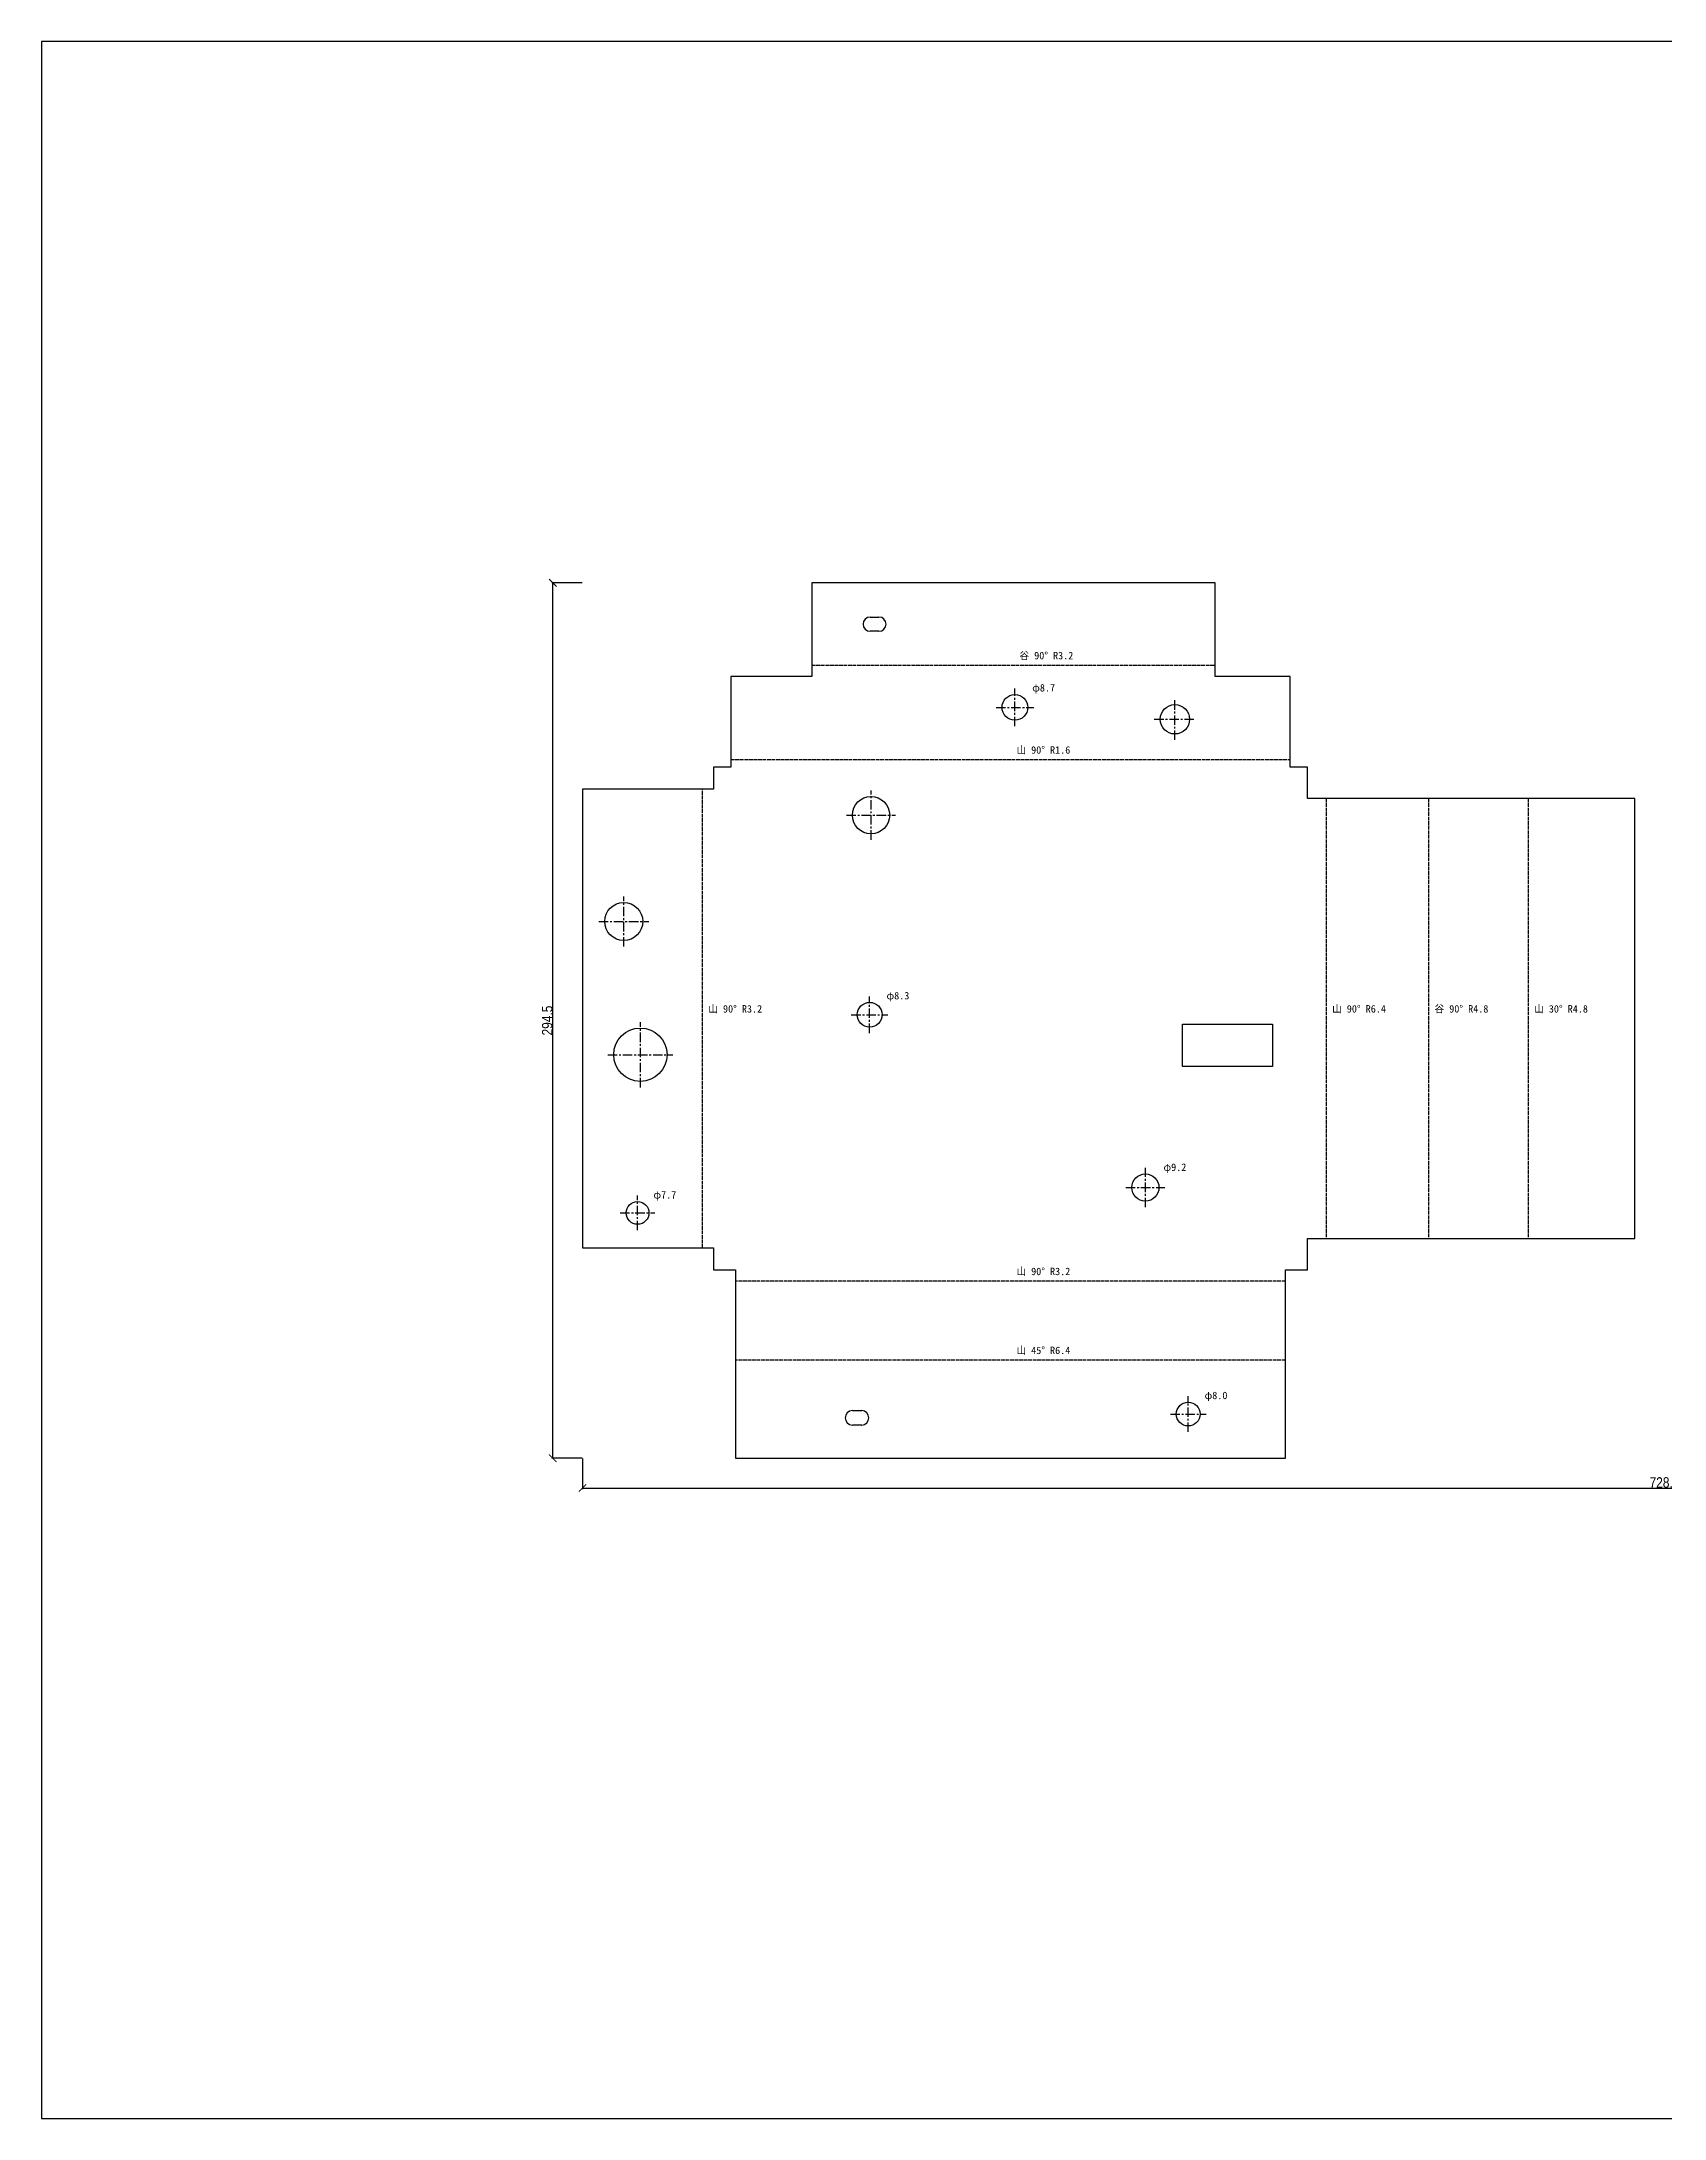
# Model space of a CAD drawing. Header units: millimetres. Extents: x -226 to 926, y -285 to 413.
# Drawn here: x -226 to 320, y -285 to 413 of the extents above; entities that cross this region are included whole.
import ezdxf

# ---------------------------------------------------------------- set-up
doc = ezdxf.new("R2010")
doc.units = ezdxf.units.MM
doc.linetypes.add('CENTER', pattern=[5.08, 3.175, -0.635, 0.635, -0.635])
doc.linetypes.add('DASHED', pattern=[1.524, 1.27, -0.254])
for name, color, linetype in [('中心線', 7, 'Continuous'), ('図枠', 7, 'Continuous'), ('外形', 7, 'Continuous'), ('寸法', 7, 'Continuous'), ('文字', 7, 'Continuous'), ('曲げ線', 7, 'Continuous')]:
    doc.layers.add(name, color=color, linetype=linetype)
doc.styles.add('OpenSansCondensed-Light', font='OpenSansCondensed-Light.ttf')
doc.dimstyles.new('EZDXF', dxfattribs={"dimtxt": 0.25, "dimasz": 0.175, "dimexe": 0.375, "dimexo": 0.125, "dimgap": 0.1, "dimtad": 1, "dimlfac": 100, "dimzin": 12, "dimdsep": 46, "dimtxsty": 'OpenSansCondensed-Light', "dimblk": 'ARCHTICK', "dimcen": 2.5, "dimazin": 3, "dimtfac": 0.5, "dimtmove": 2, "dimatfit": 3})

# ---------------------------------------------------------------- blocks, each defined once
blk = doc.blocks.new('_ARCHTICK')
at = {"color": 0, "linetype": 'BYBLOCK', "const_width": 0.15}
blk.add_lwpolyline([(-0.5, -0.5), (0.5, 0.5)], dxfattribs=at)

msp = doc.modelspace()

# ---------------------------------------------------------------- linework, layer by layer
at = {"layer": '中心線', "color": 1, "linetype": 'CENTER'}
for p, q in [((95.09, 189.23), (107.76, 189.23)), ((101.42, 182.9), (101.42, 195.57)), ((155.28, 178.28), (155.28, 192.16)), ((148.34, 185.22), (162.22, 185.22)), ((53, 144.7), (53, 161.25)), ((44.73, 152.97), (61.28, 152.97)), ((-30.23, 108.79), (-30.23, 125.61)), ((-38.64, 117.2), (-21.82, 117.2)), ((52.54, 79.65), (52.54, 91.99)), ((46.37, 85.82), (58.71, 85.82)), ((-24.64, 61.4), (-24.64, 83.36)), ((-35.62, 72.38), (-13.66, 72.38)), ((145.34, 21.11), (145.34, 34.28)), ((-25.58, 13.32), (-25.58, 25)), ((138.76, 27.69), (151.93, 27.69)), ((-31.42, 19.16), (-19.74, 19.16)), ((153.75, -48.5), (165.77, -48.5)), ((159.76, -54.51), (159.76, -42.49))]:
    msp.add_line(p, q, dxfattribs=at)
at = {"layer": '図枠'}
for p, q in [((926.33, 413.22), (-226.2, 413.22)), ((-226.2, 413.22), (-226.2, -285.48)), ((-226.2, -285.48), (926.33, -285.48))]:
    msp.add_line(p, q, dxfattribs=at)
at = {"layer": '外形'}
for p, q in [((168.88, 231.13), (33.06, 231.13)), ((33.06, 231.13), (33.06, 199.63)), ((168.88, 199.63), (168.88, 231.13)), ((52.73, 219.62), (55.65, 219.62)), ((55.65, 214.82), (52.73, 214.82)), ((33.06, 199.63), (5.8, 199.63)), ((5.8, 199.63), (5.8, 169.13)), ((194.11, 199.63), (168.88, 199.63)), ((194.11, 169.13), (194.11, 199.63)), ((5.8, 169.13), (0, 169.13)), ((0, 169.13), (0, 161.73)), ((199.91, 169.13), (194.11, 169.13)), ((199.91, 158.53), (199.91, 169.13)), ((0, 161.73), (-44.11, 161.73)), ((-44.11, 161.73), (-44.11, 7.4)), ((310.06, 158.53), (199.91, 158.53)), ((310.06, 10.6), (310.06, 158.53)), ((157.82, 68.39), (157.82, 82.69)), ((157.82, 82.69), (188.18, 82.69)), ((188.18, 82.69), (188.18, 68.39)), ((188.18, 68.39), (157.82, 68.39)), ((-44.11, 7.4), (0, 7.4)), ((0, 7.4), (0, 0)), ((199.91, 0), (199.91, 10.6)), ((199.91, 10.6), (310.06, 10.6)), ((0, 0), (7.4, 0)), ((7.4, 0), (7.4, -63.39)), ((192.51, -63.39), (192.51, 0)), ((192.51, 0), (199.91, 0)), ((46.72, -47.36), (49.85, -47.36)), ((49.85, -52.2), (46.72, -52.2)), ((7.4, -63.39), (192.51, -63.39))]:
    msp.add_line(p, q, dxfattribs=at)
for centre, radius in [((101.42, 189.23), 4.33), ((155.28, 185.22), 4.94), ((53, 152.97), 6.28), ((-30.23, 117.2), 6.41), ((52.54, 85.82), 4.17), ((-24.64, 72.38), 8.98), ((145.34, 27.69), 4.58), ((-25.58, 19.16), 3.84), ((159.76, -48.5), 4.01)]:
    msp.add_circle(centre, radius, dxfattribs=at)
for centre, radius, start, end in [((52.73, 217.22), 2.4, 90, -90), ((55.65, 217.22), 2.4, -90, 90), ((46.72, -49.78), 2.42, 90, -90), ((49.85, -49.78), 2.42, -90, 90)]:
    msp.add_arc(centre, radius, start, end, dxfattribs=at)
at = {"layer": '曲げ線', "color": 3, "linetype": 'DASHED'}
for p, q in [((33.06, 203.4), (168.88, 203.4)), ((5.8, 171.64), (194.11, 171.64)), ((-3.77, 7.4), (-3.77, 161.73)), ((206.19, 158.53), (206.19, 10.6)), ((240.67, 158.53), (240.67, 10.6)), ((274.19, 158.53), (274.19, 10.6)), ((192.51, -3.77), (7.4, -3.77)), ((192.51, -30.33), (7.4, -30.33))]:
    msp.add_line(p, q, dxfattribs=at)

# ---------------------------------------------------------------- texts
at = {"layer": '文字'}
for s, p in [('谷 90° R3.2', (102.97, 205.4)), ('φ8.7', (107.26, 194.57)), ('山 90° R1.6', (101.95, 173.64)), ('φ8.3', (58.21, 90.99)), ('山 90° R3.2', (-1.77, 86.56)), ('山 90° R6.4', (208.19, 86.56)), ('谷 90° R4.8', (242.67, 86.56)), ('山 30° R4.8', (276.19, 86.56)), ('φ9.2', (151.43, 33.28)), ('φ7.7', (-20.24, 24)), ('山 90° R3.2', (101.95, -1.77)), ('山 45° R6.4', (101.95, -28.33)), ('φ8.0', (165.27, -43.49))]:
    msp.add_text(s, height=2.5, dxfattribs=at).set_placement(p)

# ---------------------------------------------------------------- dimensions: what is measured, and where the dimension line sits
at = {"layer": '寸法'}
msp.add_linear_dim(base=(-54.11, -63.39), p1=(-44.11, -63.39), p2=(-44.11, 231.13), angle=90, dimstyle='EZDXF', override={"dimtxt": 3.5, "dimasz": 2.5, "dimdec": 1, "dimlfac": 1}, dxfattribs=at).render()
msp.add_linear_dim(base=(-44.1112, -73.3903), p1=(-44.1112, -63.3903), p2=(684.2385, -63.3903), dimstyle='EZDXF', override={"dimtxt": 3.5, "dimasz": 2.5, "dimdec": 1, "dimlfac": 1}, dxfattribs=at).render()

doc.saveas('drawing.dxf')
